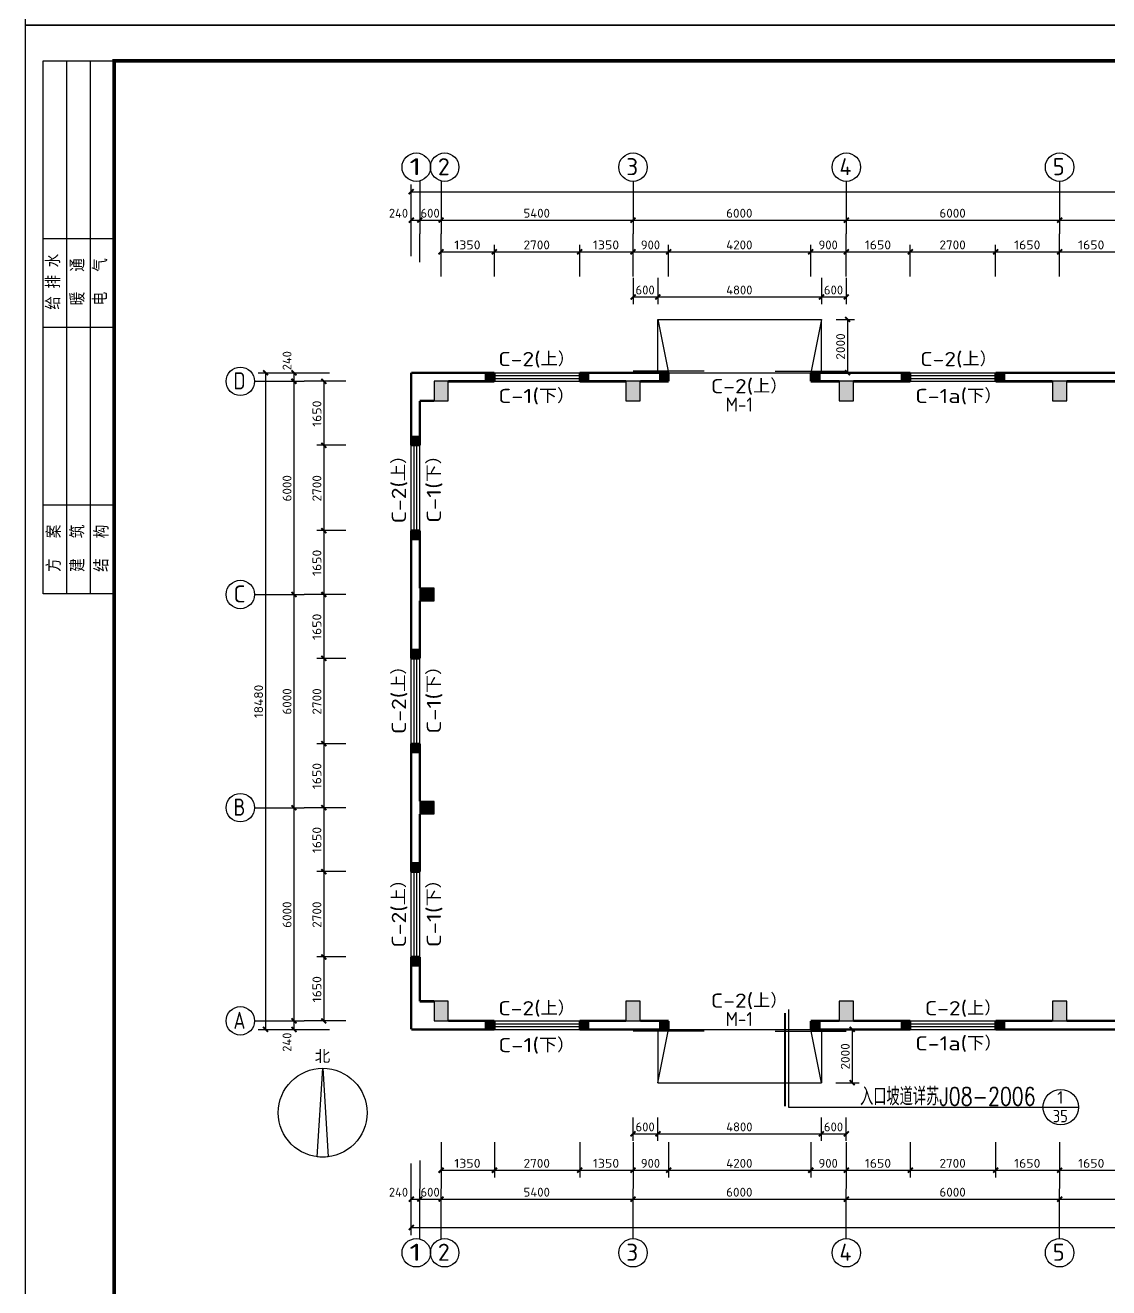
# Model space of a CAD drawing. Extents: x -165130 to 255370, y -346822 to 187778.
# Drawn here: x -165130 to -134647, y -204155 to -168622 of the extents above; entities that cross this region are included whole.
import ezdxf
from ezdxf.enums import TextEntityAlignment as Align

# ---------------------------------------------------------------- set-up
doc = ezdxf.new("R2010")
doc.units = 0
doc.header["$MEASUREMENT"] = 0
doc.linetypes.add('2', pattern=[38.000001, 30.000001, -3, 2, -3])
doc.layers.get('0').update_dxf_attribs({"linetype": 'CONTINUOUS'})
for name, color, linetype in [('18_7', 5, 'CONTINUOUS'), ('PUB_TEXT', 7, 'CONTINUOUS'), ('PUB_TITLE', 4, 'CONTINUOUS'), ('中文', 2, 'CONTINUOUS'), ('剖断线__粗线', 7, 'CONTINUOUS'), ('填充图案', 7, 'CONTINUOUS'), ('墙线__粗线', 7, 'CONTINUOUS'), ('尺寸线及数字', 253, 'CONTINUOUS'), ('层0', 253, 'CONTINUOUS'), ('指北针', 2, 'CONTINUOUS'), ('柱子', 7, 'CONTINUOUS'), ('柱子__填充', 253, 'CONTINUOUS'), ('自绘柱', 2, 'CONTINUOUS'), ('详图索引', 1, 'CONTINUOUS'), ('轴线__尺寸数字', 4, 'CONTINUOUS'), ('轴线__点划线', 94, '2'), ('轴线__轴线号和轴圈', 94, 'CONTINUOUS'), ('门窗', 5, 'CONTINUOUS'), ('门窗名称', 2, 'CONTINUOUS')]:
    doc.layers.add(name, color=color, linetype=linetype)
doc.styles.add('HZ', font='txt', dxfattribs={"width": 0.7, "height": 5, "bigfont": 'STF:宋体'})
doc.styles.get("Standard").update_dxf_attribs({"font": 'TSSDENG', "height": 3, "bigfont": 'TSSDCHN'})

# ---------------------------------------------------------------- blocks, each defined once
blk = doc.blocks.new('qar5gesfd')
for p, q in [((-85568.1, 212224.2), (-83568.1, 212224.2)), ((-85568.1, 197224.2), (-85568.1, 212224.2)), ((-84902.1, 197224.2), (-84902.1, 212224.2)), ((-84236.1, 197224.2), (-84236.1, 212224.2)), ((-85568.1, 207224.2), (-83568.1, 207224.2)), ((-85568.1, 204724.2), (-83568.1, 204724.2)), ((-85568.1, 199724.2), (-83568.1, 199724.2)), ((-83568.1, 197224.2), (-85568.1, 197224.2))]:
    blk.add_line(p, q)
at = {"layer": 'PUB_TITLE'}
blk.add_lwpolyline([(-86068.1, 153824.2), (-1968.1, 153824.2), (-1968.1, 213224.2), (-86068.1, 213224.2)], close=True, dxfattribs=at)
at = {"layer": 'PUB_TITLE', "const_width": 100}
blk.add_lwpolyline([(-83568.1, 154824.2), (-2968.1, 154824.2), (-2968.1, 212224.2), (-83568.1, 212224.2)], close=True, dxfattribs=at)
at = {"layer": 'PUB_TEXT'}
for s, p in [('水', (-85083.1, 206410)), ('通', (-84396.8, 206286.8)), ('气', (-83758.4, 206286.8)), ('排', (-85083.1, 205814.3)), ('暖', (-84396.8, 205341)), ('电', (-83758.4, 205341)), ('给', (-85083.1, 205218.5)), ('案', (-85062.3, 198786.8)), ('筑', (-84396.3, 198786.8)), ('构', (-83722.1, 198786.8)), ('建', (-84396.3, 197841)), ('方', (-85062.3, 197841)), ('结', (-83722.1, 197841))]:
    blk.add_text(s, height=400, rotation=90, dxfattribs=at).set_placement(p)

msp = doc.modelspace()

# ---------------------------------------------------------------- linework, layer by layer
at = {"layer": '18_7'}
for p, q in [((-146029.644, -178353.133, -625.1), (-148029.632, -178353.133, -625.1)), ((-144029.656, -178353.133, -625.1), (-142029.632, -178353.133, -625.1)), ((-146029.644, -196933.129, -625.1), (-148029.632, -196933.129, -625.1)), ((-144029.656, -196933.129, -625.1), (-142029.632, -196933.129, -625.1))]:
    msp.add_line(p, q, dxfattribs=at)
at = {"layer": '剖断线__粗线', "const_width": 52.5, "elevation": -625.1}
msp.add_lwpolyline([(-143756.866, -199044.125), (-143756.866, -196424.123)], dxfattribs=at)
at = {"layer": '填充图案'}
for points in [[(-151929.632, -178403.13, -625.1), (-152169.646, -178403.13, -625.1), (-151929.632, -178643.127, -625.1), (-152169.646, -178643.127, -625.1)], [(-149289.654, -178403.13, -625.1), (-149529.632, -178403.13, -625.1), (-149289.654, -178643.127, -625.1), (-149529.632, -178643.127, -625.1)], [(-147029.656, -178403.13, -625.1), (-147269.634, -178403.13, -625.1), (-147029.656, -178643.127, -625.1), (-147269.634, -178643.127, -625.1)], [(-142789.666, -178403.13, -625.1), (-143029.644, -178403.13, -625.1), (-142789.666, -178643.127, -625.1), (-143029.644, -178643.127, -625.1)], [(-140229.632, -178403.13, -625.1), (-140469.646, -178403.13, -625.1), (-140229.632, -178643.127, -625.1), (-140469.646, -178643.127, -625.1)], [(-137589.654, -178403.13, -625.1), (-137829.632, -178403.13, -625.1), (-137589.654, -178643.127, -625.1), (-137829.632, -178643.127, -625.1)], [(-154029.668, -180203.13, -625.1), (-154269.646, -180203.13, -625.1), (-154029.668, -180443.127, -625.1), (-154269.646, -180443.127, -625.1)], [(-154029.668, -182843.127, -625.1), (-154269.646, -182843.127, -625.1), (-154029.668, -183083.132, -625.1), (-154269.646, -183083.132, -625.1)], [(-154029.668, -186203.13, -625.1), (-154269.646, -186203.13, -625.1), (-154029.668, -186443.127, -625.1), (-154269.646, -186443.127, -625.1)], [(-154029.668, -188843.127, -625.1), (-154269.646, -188843.127, -625.1), (-154029.668, -189083.132, -625.1), (-154269.646, -189083.132, -625.1)], [(-154029.668, -192203.13, -625.1), (-154269.646, -192203.13, -625.1), (-154029.668, -192443.127, -625.1), (-154269.646, -192443.127, -625.1)], [(-154029.668, -194843.127, -625.1), (-154269.646, -194843.127, -625.1), (-154029.668, -195083.132, -625.1), (-154269.646, -195083.132, -625.1)], [(-151929.632, -196643.127, -625.1), (-152169.646, -196643.127, -625.1), (-151929.632, -196883.132, -625.1), (-152169.646, -196883.132, -625.1)], [(-149289.654, -196643.127, -625.1), (-149529.632, -196643.127, -625.1), (-149289.654, -196883.132, -625.1), (-149529.632, -196883.132, -625.1)], [(-147029.656, -196643.127, -625.1), (-147269.634, -196643.127, -625.1), (-147029.656, -196883.132, -625.1), (-147269.634, -196883.132, -625.1)], [(-142789.666, -196643.127, -625.1), (-143029.644, -196643.127, -625.1), (-142789.666, -196883.132, -625.1), (-143029.644, -196883.132, -625.1)], [(-140229.632, -196643.127, -625.1), (-140469.646, -196643.127, -625.1), (-140229.632, -196883.132, -625.1), (-140469.646, -196883.132, -625.1)], [(-137589.654, -196643.127, -625.1), (-137829.632, -196643.127, -625.1), (-137589.654, -196883.132, -625.1), (-137829.632, -196883.132, -625.1)]]:
    msp.add_solid(points, dxfattribs=at)
at = {"layer": '墙线__粗线', "const_width": 67.5, "elevation": -625.1}
for points in [[(-154269.646, -178403.13), (-153429.668, -178403.13)], [(-154269.646, -178403.13), (-154269.646, -180443.127)], [(-153429.668, -178403.13), (-151929.632, -178403.13)], [(-152169.646, -178643.127), (-152169.646, -178403.13)], [(-151929.632, -178643.127), (-151929.632, -178403.13)], [(-148029.632, -178403.13), (-149529.632, -178403.13)], [(-149529.632, -178643.127), (-149529.632, -178403.13)], [(-149289.654, -178643.127), (-149289.654, -178403.13)], [(-148029.632, -178403.13), (-147029.656, -178403.13)], [(-147269.634, -178643.127), (-147269.634, -178403.13)], [(-147029.656, -178643.127), (-147029.656, -178403.13)], [(-142029.632, -178403.13), (-143029.644, -178403.13)], [(-143029.644, -178643.127), (-143029.644, -178403.13)], [(-142789.666, -178643.127), (-142789.666, -178403.13)], [(-142029.632, -178403.13), (-140229.632, -178403.13)], [(-140469.646, -178643.127), (-140469.646, -178403.13)], [(-140229.632, -178643.127), (-140229.632, -178403.13)], [(-136029.632, -178403.13), (-137829.632, -178403.13)], [(-137829.632, -178643.127), (-137829.632, -178403.13)], [(-137589.654, -178643.127), (-137589.654, -178403.13)], [(-136029.632, -178403.13), (-134229.632, -178403.13)], [(-153229.644, -178643.127), (-151929.632, -178643.127)], [(-148229.656, -178643.127), (-149529.632, -178643.127)], [(-147829.644, -178643.127), (-147029.656, -178643.127)], [(-142229.656, -178643.127), (-143029.644, -178643.127)], [(-141829.644, -178643.127), (-140229.632, -178643.127)], [(-136229.656, -178643.127), (-137829.632, -178643.127)], [(-135829.644, -178643.127), (-134229.632, -178643.127)], [(-153629.656, -179193.13), (-154029.668, -179193.13)], [(-154029.668, -179193.13), (-154029.668, -180443.127)], [(-154029.668, -180203.13), (-154269.646, -180203.13)], [(-154029.668, -180443.127), (-154269.646, -180443.127)], [(-154269.646, -184643.127), (-154269.646, -182843.127)], [(-154029.668, -182843.127), (-154269.646, -182843.127)], [(-154029.668, -184468.133), (-154029.668, -182843.127)], [(-154029.668, -183083.132), (-154269.646, -183083.132)], [(-154269.646, -184643.127), (-154269.646, -186443.127)], [(-154029.668, -184818.13), (-154029.668, -186443.127)], [(-154029.668, -186203.13), (-154269.646, -186203.13)], [(-154029.668, -186443.127), (-154269.646, -186443.127)], [(-154269.646, -190643.127), (-154269.646, -188843.127)], [(-154029.668, -188843.127), (-154269.646, -188843.127)], [(-154029.668, -190468.133), (-154029.668, -188843.127)], [(-154029.668, -189083.132), (-154269.646, -189083.132)], [(-154269.646, -190643.127), (-154269.646, -192443.127)], [(-154029.668, -190818.13), (-154029.668, -192443.127)], [(-154029.668, -192203.13), (-154269.646, -192203.13)], [(-154029.668, -192443.127), (-154269.646, -192443.127)], [(-154269.646, -196883.132), (-154269.646, -194843.127)], [(-154029.668, -194843.127), (-154269.646, -194843.127)], [(-154029.668, -195083.132), (-154269.646, -195083.132)], [(-154029.668, -196093.133), (-154029.668, -194843.127)], [(-153629.656, -196093.133), (-154029.668, -196093.133)], [(-154269.646, -196883.132), (-153429.668, -196883.132)], [(-153429.668, -196883.132), (-151929.632, -196883.132)], [(-153229.644, -196643.127), (-151929.632, -196643.127)], [(-152169.646, -196883.132), (-152169.646, -196643.127)], [(-151929.632, -196883.132), (-151929.632, -196643.127)], [(-148229.656, -196643.127), (-149529.632, -196643.127)], [(-149529.632, -196883.132), (-149529.632, -196643.127)], [(-148029.632, -196883.132), (-149529.632, -196883.132)], [(-149289.654, -196883.132), (-149289.654, -196643.127)], [(-148029.632, -196883.132), (-147029.656, -196883.132)], [(-147829.644, -196643.127), (-147029.656, -196643.127)], [(-147269.634, -196883.132), (-147269.634, -196643.127)], [(-147029.656, -196883.132), (-147029.656, -196643.127)], [(-142229.656, -196643.127), (-143029.644, -196643.127)], [(-143029.644, -196883.132), (-143029.644, -196643.127)], [(-142029.632, -196883.132), (-143029.644, -196883.132)], [(-142789.666, -196883.132), (-142789.666, -196643.127)], [(-142029.632, -196883.132), (-140229.632, -196883.132)], [(-141829.644, -196643.127), (-140229.632, -196643.127)], [(-140469.646, -196883.132), (-140469.646, -196643.127)], [(-140229.632, -196883.132), (-140229.632, -196643.127)], [(-136229.656, -196643.127), (-137829.632, -196643.127)], [(-137829.632, -196883.132), (-137829.632, -196643.127)], [(-136029.632, -196883.132), (-137829.632, -196883.132)], [(-137589.654, -196883.132), (-137589.654, -196643.127)], [(-136029.632, -196883.132), (-134229.632, -196883.132)], [(-135829.644, -196643.127), (-134229.632, -196643.127)]]:
    msp.add_lwpolyline(points, dxfattribs=at)
at = {"layer": '尺寸线及数字', "color": 94}
for p, q in [((-153429.668, -175689.938, -625.1), (-153429.668, -174798.882, -625.1)), ((-151929.632, -175689.938, -625.1), (-151929.632, -174798.882, -625.1)), ((-149529.632, -175689.938, -625.1), (-149529.632, -174798.882, -625.1)), ((-148029.632, -175689.938, -625.1), (-148029.632, -174798.882, -625.1)), ((-148029.632, -175689.938, -625.1), (-148029.632, -174798.882, -625.1)), ((-147029.656, -175689.938, -625.1), (-147029.656, -174798.882, -625.1)), ((-143029.644, -175689.938, -625.1), (-143029.644, -174798.882, -625.1)), ((-142029.632, -175689.938, -625.1), (-142029.632, -174798.882, -625.1)), ((-140229.632, -175689.938, -625.1), (-140229.632, -174798.882, -625.1)), ((-137829.632, -175689.938, -625.1), (-137829.632, -174798.882, -625.1)), ((-136029.632, -175689.938, -625.1), (-136029.632, -174798.882, -625.1)), ((-153429.668, -174998.879, -625.1), (-151929.632, -174998.879, -625.1)), ((-151929.632, -174998.879, -625.1), (-149529.632, -174998.879, -625.1)), ((-149529.632, -174998.879, -625.1), (-148029.632, -174998.879, -625.1)), ((-148029.632, -174998.879, -625.1), (-147029.656, -174998.879, -625.1)), ((-147029.656, -174998.879, -625.1), (-143029.644, -174998.879, -625.1)), ((-143029.644, -174998.879, -625.1), (-142029.632, -174998.879, -625.1)), ((-142029.632, -174998.879, -625.1), (-140229.632, -174998.879, -625.1)), ((-140229.632, -174998.879, -625.1), (-137829.632, -174998.879, -625.1)), ((-137829.632, -174998.879, -625.1), (-136029.632, -174998.879, -625.1)), ((-136029.632, -174998.879, -625.1), (-134229.632, -174998.879, -625.1)), ((-148029.632, -175729.067, -625.1), (-148029.632, -176469.372, -625.1)), ((-147329.656, -175729.067, -625.1), (-147329.656, -176469.372, -625.1)), ((-142729.644, -175729.067, -625.1), (-142729.644, -176469.372, -625.1)), ((-142029.632, -175729.067, -625.1), (-142029.632, -176469.372, -625.1)), ((-148029.632, -176269.375, -625.1), (-147329.656, -176269.375, -625.1)), ((-147329.656, -176269.375, -625.1), (-142729.644, -176269.375, -625.1)), ((-142729.644, -176269.375, -625.1), (-142029.632, -176269.375, -625.1)), ((-142319.634, -176903.13, -625.1), (-141795.952, -176903.13, -625.1)), ((-141995.977, -176903.13, -625.1), (-141995.977, -178403.13, -625.1)), ((-156115.056, -178643.127, -625.1), (-156929.876, -178643.127, -625.1)), ((-156729.851, -178643.127, -625.1), (-156729.851, -180443.127, -625.1)), ((-142319.634, -178403.13, -625.1), (-141795.952, -178403.13, -625.1)), ((-156115.056, -180443.127, -625.1), (-156929.876, -180443.127, -625.1)), ((-156729.851, -180443.127, -625.1), (-156729.851, -182843.127, -625.1)), ((-156115.056, -182843.127, -625.1), (-156929.876, -182843.127, -625.1)), ((-156729.851, -182843.127, -625.1), (-156729.851, -184643.127, -625.1)), ((-156115.056, -184643.127, -625.1), (-156929.876, -184643.127, -625.1)), ((-156115.056, -184643.127, -625.1), (-156929.876, -184643.127, -625.1)), ((-156729.851, -184643.127, -625.1), (-156729.851, -186443.127, -625.1)), ((-156115.056, -186443.127, -625.1), (-156929.876, -186443.127, -625.1)), ((-156729.851, -186443.127, -625.1), (-156729.851, -188843.127, -625.1)), ((-156115.056, -188843.127, -625.1), (-156929.876, -188843.127, -625.1)), ((-156729.851, -188843.127, -625.1), (-156729.851, -190643.127, -625.1)), ((-156115.056, -190643.127, -625.1), (-156929.876, -190643.127, -625.1)), ((-156115.056, -190643.127, -625.1), (-156929.876, -190643.127, -625.1)), ((-156729.851, -190643.127, -625.1), (-156729.851, -192443.127, -625.1)), ((-156115.056, -192443.127, -625.1), (-156929.876, -192443.127, -625.1)), ((-156729.851, -192443.127, -625.1), (-156729.851, -194843.127, -625.1)), ((-156115.056, -194843.127, -625.1), (-156929.876, -194843.127, -625.1)), ((-156729.851, -194843.127, -625.1), (-156729.851, -196643.127, -625.1)), ((-156115.056, -196643.127, -625.1), (-156929.876, -196643.127, -625.1)), ((-142322.674, -196883.132, -625.1), (-141664.373, -196883.132, -625.1)), ((-141864.361, -196883.132, -625.1), (-141864.361, -198383.132, -625.1)), ((-142322.674, -198383.132, -625.1), (-141664.373, -198383.132, -625.1)), ((-148029.632, -200022.787, -625.1), (-148029.632, -199359.103, -625.1)), ((-147329.656, -200022.787, -625.1), (-147329.656, -199359.103, -625.1)), ((-142729.644, -200022.787, -625.1), (-142729.644, -199359.103, -625.1)), ((-142029.632, -200022.787, -625.1), (-142029.632, -199359.103, -625.1)), ((-148029.632, -199822.799, -625.1), (-147329.656, -199822.799, -625.1)), ((-147329.656, -199822.799, -625.1), (-142729.644, -199822.799, -625.1)), ((-142729.644, -199822.799, -625.1), (-142029.632, -199822.799, -625.1)), ((-153429.668, -200053.722, -625.1), (-153429.668, -201046.95, -625.1)), ((-151929.632, -200053.722, -625.1), (-151929.632, -201046.95, -625.1)), ((-149529.632, -200053.722, -625.1), (-149529.632, -201046.95, -625.1)), ((-148029.632, -200053.722, -625.1), (-148029.632, -201046.95, -625.1)), ((-148029.632, -200053.722, -625.1), (-148029.632, -201046.95, -625.1)), ((-147029.656, -200053.722, -625.1), (-147029.656, -201046.95, -625.1)), ((-143029.644, -200053.722, -625.1), (-143029.644, -201046.95, -625.1)), ((-142029.632, -200053.722, -625.1), (-142029.632, -201046.95, -625.1)), ((-140229.632, -200053.722, -625.1), (-140229.632, -201046.95, -625.1)), ((-137829.632, -200053.722, -625.1), (-137829.632, -201046.95, -625.1)), ((-136029.632, -200053.722, -625.1), (-136029.632, -201046.95, -625.1)), ((-153429.668, -200846.954, -625.1), (-151929.632, -200846.954, -625.1)), ((-151929.632, -200846.954, -625.1), (-149529.632, -200846.954, -625.1)), ((-149529.632, -200846.954, -625.1), (-148029.632, -200846.954, -625.1)), ((-148029.632, -200846.954, -625.1), (-147029.656, -200846.954, -625.1)), ((-147029.656, -200846.954, -625.1), (-143029.644, -200846.954, -625.1)), ((-143029.644, -200846.954, -625.1), (-142029.632, -200846.954, -625.1)), ((-142029.632, -200846.954, -625.1), (-140229.632, -200846.954, -625.1)), ((-140229.632, -200846.954, -625.1), (-137829.632, -200846.954, -625.1)), ((-137829.632, -200846.954, -625.1), (-136029.632, -200846.954, -625.1)), ((-136029.632, -200846.954, -625.1), (-134229.632, -200846.954, -625.1))]:
    msp.add_line(p, q, dxfattribs=at)
at = {"layer": '尺寸线及数字', "color": 94, "const_width": 54, "elevation": -625.1}
for points in [[(-153499.651, -175068.88), (-153359.649, -174928.878)], [(-151999.651, -175068.88), (-151859.649, -174928.878)], [(-149599.651, -175068.88), (-149459.649, -174928.878)], [(-148099.651, -175068.88), (-147959.649, -174928.878)], [(-148099.651, -175068.88), (-147959.649, -174928.878)], [(-147099.639, -175068.88), (-146959.637, -174928.878)], [(-143099.663, -175068.88), (-142959.661, -174928.878)], [(-142099.651, -175068.88), (-141959.649, -174928.878)], [(-142099.651, -175068.88), (-141959.649, -174928.878)], [(-140299.651, -175068.88), (-140159.649, -174928.878)], [(-140299.651, -175068.88), (-140159.649, -174928.878)], [(-137899.651, -175068.88), (-137759.649, -174928.878)], [(-136099.651, -175068.88), (-135959.649, -174928.878)], [(-136099.651, -175068.88), (-135959.649, -174928.878)], [(-148099.651, -176339.376), (-147959.649, -176199.374)], [(-147399.639, -176339.376), (-147259.637, -176199.374)], [(-142799.663, -176339.376), (-142659.661, -176199.374)], [(-142099.651, -176339.376), (-141959.649, -176199.374)], [(-141925.957, -176973.132), (-142065.96, -176833.129)], [(-141925.957, -178473.132), (-142065.96, -178333.129)], [(-156659.868, -178713.128), (-156799.871, -178573.135)], [(-156659.868, -180513.128), (-156799.871, -180373.135)], [(-156659.868, -182913.128), (-156799.871, -182773.135)], [(-156659.868, -184713.128), (-156799.871, -184573.135)], [(-156659.868, -184713.128), (-156799.871, -184573.135)], [(-156659.868, -186513.128), (-156799.871, -186373.135)], [(-156659.868, -188913.128), (-156799.871, -188773.135)], [(-156659.868, -190713.128), (-156799.871, -190573.135)], [(-156659.868, -190713.128), (-156799.871, -190573.135)], [(-156659.868, -192513.128), (-156799.871, -192373.135)], [(-156659.868, -194913.128), (-156799.871, -194773.135)], [(-156659.868, -196713.128), (-156799.871, -196573.135)], [(-141794.378, -196953.133), (-141934.38, -196813.131)], [(-141794.378, -198453.133), (-141934.38, -198313.131)], [(-148099.651, -199892.791), (-147959.649, -199752.798)], [(-147399.639, -199892.791), (-147259.637, -199752.798)], [(-142799.663, -199892.791), (-142659.661, -199752.798)], [(-142099.651, -199892.791), (-141959.649, -199752.798)], [(-153499.651, -200916.955), (-153359.649, -200776.952)], [(-151999.651, -200916.955), (-151859.649, -200776.952)], [(-149599.651, -200916.955), (-149459.649, -200776.952)], [(-148099.651, -200916.955), (-147959.649, -200776.952)], [(-148099.651, -200916.955), (-147959.649, -200776.952)], [(-147099.639, -200916.955), (-146959.637, -200776.952)], [(-143099.663, -200916.955), (-142959.661, -200776.952)], [(-142099.651, -200916.955), (-141959.649, -200776.952)], [(-142099.651, -200916.955), (-141959.649, -200776.952)], [(-140299.651, -200916.955), (-140159.649, -200776.952)], [(-140299.651, -200916.955), (-140159.649, -200776.952)], [(-137899.651, -200916.955), (-137759.649, -200776.952)], [(-136099.651, -200916.955), (-135959.649, -200776.952)], [(-136099.651, -200916.955), (-135959.649, -200776.952)]]:
    msp.add_lwpolyline(points, dxfattribs=at)
at = {"layer": '指北针'}
msp.add_circle((-156760.979, -199229.024, -625.1), 1250, dxfattribs=at)
for points, invisible_edges in [([(-156839.019, -200476.577, -625.1), (-156916.765, -200469.271, -625.1), (-156760.979, -197979.018, -625.1)], 12), ([(-156760.979, -200479.021, -625.1), (-156839.019, -200476.577, -625.1), (-156760.979, -197979.018, -625.1)], 14), ([(-156682.867, -200476.577, -625.1), (-156760.979, -200479.021, -625.1), (-156760.979, -197979.018, -625.1)], 14), ([(-156605.12, -200469.271, -625.1), (-156682.867, -200476.577, -625.1), (-156760.979, -197979.018, -625.1)], 6)]:
    msp.add_3dface(points, dxfattribs=dict(at, invisible_edges=invisible_edges))
at = {"layer": '柱子', "color": 2, "elevation": -625.1}
for points in [[(-153629.656, -178643.127), (-153629.656, -179193.13), (-153229.644, -179193.13), (-153229.644, -178643.127), (-153629.656, -178643.127), (-153629.656, -179193.13)], [(-148229.656, -178643.127), (-148229.656, -179193.13), (-147829.644, -179193.13), (-147829.644, -178643.127), (-148229.656, -178643.127), (-148229.656, -179193.13)], [(-142229.656, -178643.127), (-142229.656, -179193.13), (-141829.644, -179193.13), (-141829.644, -178643.127), (-142229.656, -178643.127), (-142229.656, -179193.13)], [(-136229.656, -178643.127), (-136229.656, -179193.13), (-135829.644, -179193.13), (-135829.644, -178643.127), (-136229.656, -178643.127), (-136229.656, -179193.13)], [(-154029.668, -184818.13), (-153629.656, -184818.13), (-153629.656, -184468.133), (-154029.668, -184468.133), (-154029.668, -184818.13), (-153629.656, -184818.13)], [(-154029.668, -190818.13), (-153629.656, -190818.13), (-153629.656, -190468.133), (-154029.668, -190468.133), (-154029.668, -190818.13), (-153629.656, -190818.13)], [(-153629.656, -196093.133), (-153629.656, -196643.127), (-153229.644, -196643.127), (-153229.644, -196093.133), (-153629.656, -196093.133), (-153629.656, -196643.127)], [(-148229.656, -196093.133), (-148229.656, -196643.127), (-147829.644, -196643.127), (-147829.644, -196093.133), (-148229.656, -196093.133), (-148229.656, -196643.127)], [(-142229.656, -196093.133), (-142229.656, -196643.127), (-141829.644, -196643.127), (-141829.644, -196093.133), (-142229.656, -196093.133), (-142229.656, -196643.127)], [(-136229.656, -196093.133), (-136229.656, -196643.127), (-135829.644, -196643.127), (-135829.644, -196093.133), (-136229.656, -196093.133), (-136229.656, -196643.127)]]:
    msp.add_lwpolyline(points, dxfattribs=at)
at = {"layer": '柱子__填充'}
for points in [[(-153629.656, -178643.127, -625.1), (-153229.644, -178643.127, -625.1), (-153629.656, -179193.13, -625.1), (-153229.644, -179193.13, -625.1)], [(-148229.656, -178643.127, -625.1), (-147829.644, -178643.127, -625.1), (-148229.656, -179193.13, -625.1), (-147829.644, -179193.13, -625.1)], [(-142229.656, -178643.127, -625.1), (-141829.644, -178643.127, -625.1), (-142229.656, -179193.13, -625.1), (-141829.644, -179193.13, -625.1)], [(-136229.656, -178643.127, -625.1), (-135829.644, -178643.127, -625.1), (-136229.656, -179193.13, -625.1), (-135829.644, -179193.13, -625.1)], [(-154029.668, -184818.13, -625.1), (-154029.668, -184468.133, -625.1), (-153629.656, -184818.13, -625.1), (-153629.656, -184468.133, -625.1)], [(-154029.668, -190818.13, -625.1), (-154029.668, -190468.133, -625.1), (-153629.656, -190818.13, -625.1), (-153629.656, -190468.133, -625.1)], [(-153629.656, -196093.133, -625.1), (-153229.644, -196093.133, -625.1), (-153629.656, -196643.127, -625.1), (-153229.644, -196643.127, -625.1)], [(-148229.656, -196093.133, -625.1), (-147829.644, -196093.133, -625.1), (-148229.656, -196643.127, -625.1), (-147829.644, -196643.127, -625.1)], [(-142229.656, -196093.133, -625.1), (-141829.644, -196093.133, -625.1), (-142229.656, -196643.127, -625.1), (-141829.644, -196643.127, -625.1)], [(-136229.656, -196093.133, -625.1), (-135829.644, -196093.133, -625.1), (-136229.656, -196643.127, -625.1), (-135829.644, -196643.127, -625.1)]]:
    msp.add_solid(points, dxfattribs=at)
at = {"layer": '自绘柱'}
for p, q in [((-147329.656, -178403.13, -625.1), (-147329.656, -176903.13, -625.1)), ((-147329.656, -176903.13, -625.1), (-147029.656, -178403.13, -625.1)), ((-147329.656, -176903.13, -625.1), (-142729.644, -176903.13, -625.1)), ((-142729.644, -176903.13, -625.1), (-143029.644, -178403.13, -625.1)), ((-142729.644, -178403.13, -625.1), (-142729.644, -176903.13, -625.1)), ((-147051.153, -178403.13, -625.1), (-143029.644, -178403.13, -625.1)), ((-147329.656, -196883.132, -625.1), (-147329.656, -198383.132, -625.1)), ((-147329.656, -198383.132, -625.1), (-147029.656, -196883.132, -625.1)), ((-147029.656, -196883.132, -625.1), (-143029.644, -196883.132, -625.1)), ((-142729.644, -198383.132, -625.1), (-143029.644, -196883.132, -625.1)), ((-142729.644, -196883.132, -625.1), (-142729.644, -198383.132, -625.1)), ((-147329.656, -198383.132, -625.1), (-142729.644, -198383.132, -625.1))]:
    msp.add_line(p, q, dxfattribs=at)
at = {"layer": '详图索引'}
for p, q in [((-143656.853, -196324.12, -625.1), (-143656.853, -199071.325, -625.1)), ((-143656.853, -199071.325, -625.1), (-136496.88, -199071.325, -625.1)), ((-136496.88, -199071.325, -625.1), (-135496.868, -199071.325, -625.1))]:
    msp.add_line(p, q, dxfattribs=at)
msp.add_circle((-135996.856, -199071.325, -625.1), 500, dxfattribs=at)
at = {"layer": '轴线__尺寸数字', "color": 94}
for p, q in [((-154269.646, -175116.543, -625.1), (-154269.646, -173106.649, -625.1)), ((-154269.646, -173306.646, -625.1), (-93789.654, -173306.646, -625.1)), ((-154269.646, -173316.643, -625.1), (-154269.646, -173306.646, -625.1)), ((-154269.646, -174106.643, -625.1), (-154029.668, -174106.643, -625.1)), ((-154029.668, -174106.643, -625.1), (-153429.668, -174106.643, -625.1)), ((-154029.668, -174116.65, -625.1), (-154029.668, -174106.643, -625.1)), ((-153429.668, -174116.65, -625.1), (-153429.668, -174106.643, -625.1)), ((-153429.668, -174106.643, -625.1), (-148029.632, -174106.643, -625.1)), ((-153429.668, -174116.65, -625.1), (-153429.668, -174106.643, -625.1)), ((-148029.632, -174116.65, -625.1), (-148029.632, -174106.643, -625.1)), ((-148029.632, -174106.643, -625.1), (-142029.632, -174106.643, -625.1)), ((-148029.632, -174116.65, -625.1), (-148029.632, -174106.643, -625.1)), ((-142029.632, -174116.65, -625.1), (-142029.632, -174106.643, -625.1)), ((-142029.632, -174106.643, -625.1), (-136029.632, -174106.643, -625.1)), ((-142029.632, -174116.65, -625.1), (-142029.632, -174106.643, -625.1)), ((-136029.632, -174116.65, -625.1), (-136029.632, -174106.643, -625.1)), ((-136029.632, -174106.643, -625.1), (-130029.632, -174106.643, -625.1)), ((-136029.632, -174116.65, -625.1), (-136029.632, -174106.643, -625.1)), ((-158579.4, -178403.13, -625.1), (-156569.488, -178403.13, -625.1)), ((-158379.485, -178403.13, -625.1), (-158369.488, -178403.13, -625.1)), ((-158369.488, -178403.13, -625.1), (-158369.488, -196883.132, -625.1)), ((-157579.497, -178643.127, -625.1), (-157569.5, -178643.127, -625.1)), ((-157569.5, -178403.13, -625.1), (-157569.5, -178643.127, -625.1)), ((-157569.5, -178643.127, -625.1), (-157569.5, -184643.127, -625.1)), ((-157579.497, -184643.127, -625.1), (-157569.5, -184643.127, -625.1)), ((-157579.497, -184643.127, -625.1), (-157569.5, -184643.127, -625.1)), ((-157569.5, -184643.127, -625.1), (-157569.5, -190643.127, -625.1)), ((-157579.497, -190643.127, -625.1), (-157569.5, -190643.127, -625.1)), ((-157579.497, -190643.127, -625.1), (-157569.5, -190643.127, -625.1)), ((-157569.5, -190643.127, -625.1), (-157569.5, -196643.127, -625.1)), ((-157579.497, -196643.127, -625.1), (-157569.5, -196643.127, -625.1)), ((-157569.5, -196643.127, -625.1), (-157569.5, -196883.132, -625.1)), ((-158579.4, -196883.132, -625.1), (-156569.488, -196883.132, -625.1)), ((-158379.485, -196883.132, -625.1), (-158369.488, -196883.132, -625.1)), ((-154269.646, -202669.961, -625.1), (-154269.646, -200660.058, -625.1)), ((-154269.646, -201660.061, -625.1), (-154029.668, -201660.061, -625.1)), ((-154029.668, -201660.061, -625.1), (-153429.668, -201660.061, -625.1)), ((-154029.668, -201670.058, -625.1), (-154029.668, -201660.061, -625.1)), ((-153429.668, -201670.058, -625.1), (-153429.668, -201660.061, -625.1)), ((-153429.668, -201660.061, -625.1), (-148029.632, -201660.061, -625.1)), ((-153429.668, -201670.058, -625.1), (-153429.668, -201660.061, -625.1)), ((-148029.632, -201670.058, -625.1), (-148029.632, -201660.061, -625.1)), ((-148029.632, -201660.061, -625.1), (-142029.632, -201660.061, -625.1)), ((-148029.632, -201670.058, -625.1), (-148029.632, -201660.061, -625.1)), ((-142029.632, -201670.058, -625.1), (-142029.632, -201660.061, -625.1)), ((-142029.632, -201660.061, -625.1), (-136029.632, -201660.061, -625.1)), ((-142029.632, -201670.058, -625.1), (-142029.632, -201660.061, -625.1)), ((-136029.632, -201670.058, -625.1), (-136029.632, -201660.061, -625.1)), ((-136029.632, -201660.061, -625.1), (-130029.632, -201660.061, -625.1)), ((-136029.632, -201670.058, -625.1), (-136029.632, -201660.061, -625.1)), ((-154269.646, -202460.058, -625.1), (-93789.654, -202460.058, -625.1)), ((-154269.646, -202470.064, -625.1), (-154269.646, -202460.058, -625.1))]:
    msp.add_line(p, q, dxfattribs=at)
at = {"layer": '轴线__尺寸数字', "color": 94, "const_width": 54, "elevation": -625.1}
for points in [[(-154339.666, -173376.647), (-154199.663, -173236.645)], [(-154339.666, -174176.644), (-154199.663, -174036.642)], [(-154099.651, -174176.644), (-153959.649, -174036.642)], [(-153499.651, -174176.644), (-153359.649, -174036.642)], [(-153499.651, -174176.644), (-153359.649, -174036.642)], [(-148099.651, -174176.644), (-147959.649, -174036.642)], [(-148099.651, -174176.644), (-147959.649, -174036.642)], [(-142099.651, -174176.644), (-141959.649, -174036.642)], [(-142099.651, -174176.644), (-141959.649, -174036.642)], [(-136099.651, -174176.644), (-135959.649, -174036.642)], [(-136099.651, -174176.644), (-135959.649, -174036.642)], [(-158299.505, -178473.132), (-158439.507, -178333.129)], [(-157499.48, -178473.132), (-157639.483, -178333.129)], [(-157499.48, -178713.128), (-157639.483, -178573.135)], [(-157499.48, -184713.128), (-157639.483, -184573.135)], [(-157499.48, -184713.128), (-157639.483, -184573.135)], [(-157499.48, -190713.128), (-157639.483, -190573.135)], [(-157499.48, -190713.128), (-157639.483, -190573.135)], [(-158299.505, -196953.142), (-158439.507, -196813.122)], [(-157499.48, -196713.128), (-157639.483, -196573.135)], [(-157499.48, -196953.133), (-157639.483, -196813.131)], [(-154339.666, -201730.062), (-154199.663, -201590.06)], [(-154099.651, -201730.062), (-153959.649, -201590.06)], [(-153499.651, -201730.062), (-153359.649, -201590.06)], [(-153499.651, -201730.062), (-153359.649, -201590.06)], [(-148099.651, -201730.062), (-147959.649, -201590.06)], [(-148099.651, -201730.062), (-147959.649, -201590.06)], [(-142099.651, -201730.062), (-141959.649, -201590.06)], [(-142099.651, -201730.062), (-141959.649, -201590.06)], [(-136099.651, -201730.062), (-135959.649, -201590.06)], [(-136099.651, -201730.062), (-135959.649, -201590.06)], [(-154339.666, -202530.059), (-154199.663, -202390.057)]]:
    msp.add_lwpolyline(points, dxfattribs=at)
at = {"layer": '轴线__点划线'}
for p, q in [((-154029.668, -173016.643, -625.1), (-154029.668, -174116.65, -625.1)), ((-153429.668, -173016.643, -625.1), (-153429.668, -174116.65, -625.1)), ((-148029.632, -173016.643, -625.1), (-148029.632, -174116.65, -625.1)), ((-142029.632, -173016.643, -625.1), (-142029.632, -174116.65, -625.1)), ((-136029.632, -173016.643, -625.1), (-136029.632, -174116.65, -625.1)), ((-154029.668, -174116.65, -625.1), (-154029.668, -174491.174, -625.1)), ((-154029.668, -174116.65, -625.1), (-154029.668, -174491.174, -625.1)), ((-153429.668, -174116.65, -625.1), (-153429.668, -174491.174, -625.1)), ((-153429.668, -174116.65, -625.1), (-153429.668, -174491.174, -625.1)), ((-148029.632, -174116.65, -625.1), (-148029.632, -174491.174, -625.1)), ((-148029.632, -174116.65, -625.1), (-148029.632, -174491.174, -625.1)), ((-142029.632, -174116.65, -625.1), (-142029.632, -174491.174, -625.1)), ((-142029.632, -174116.65, -625.1), (-142029.632, -174491.174, -625.1)), ((-136029.632, -174116.65, -625.1), (-136029.632, -174491.174, -625.1)), ((-136029.632, -174116.65, -625.1), (-136029.632, -174491.174, -625.1)), ((-154029.668, -175291.17, -625.1), (-154029.668, -174491.174, -625.1)), ((-153429.668, -175291.17, -625.1), (-153429.668, -174491.174, -625.1)), ((-148029.632, -175291.17, -625.1), (-148029.632, -174491.174, -625.1)), ((-142029.632, -175291.17, -625.1), (-142029.632, -174491.174, -625.1)), ((-136029.632, -175291.17, -625.1), (-136029.632, -174491.174, -625.1)), ((-158679.485, -178643.127, -625.1), (-157579.497, -178643.127, -625.1)), ((-157579.497, -178643.127, -625.1), (-157279.9, -178643.127, -625.1)), ((-157579.497, -178643.127, -625.1), (-157279.9, -178643.127, -625.1)), ((-156479.912, -178643.127, -625.1), (-157279.9, -178643.127, -625.1)), ((-158679.485, -184643.127, -625.1), (-157579.497, -184643.127, -625.1)), ((-157579.497, -184643.127, -625.1), (-157279.9, -184643.127, -625.1)), ((-157579.497, -184643.127, -625.1), (-157279.9, -184643.127, -625.1)), ((-156479.912, -184643.127, -625.1), (-157279.9, -184643.127, -625.1)), ((-158679.485, -190643.127, -625.1), (-157579.497, -190643.127, -625.1)), ((-157579.497, -190643.127, -625.1), (-157279.9, -190643.127, -625.1)), ((-157579.497, -190643.127, -625.1), (-157279.9, -190643.127, -625.1)), ((-156479.912, -190643.127, -625.1), (-157279.9, -190643.127, -625.1)), ((-158679.485, -196643.127, -625.1), (-157579.497, -196643.127, -625.1)), ((-157579.497, -196643.127, -625.1), (-157279.9, -196643.127, -625.1)), ((-157579.497, -196643.127, -625.1), (-157279.9, -196643.127, -625.1)), ((-156479.912, -196643.127, -625.1), (-157279.9, -196643.127, -625.1)), ((-154029.668, -200570.446, -625.1), (-154029.668, -201370.443, -625.1)), ((-153429.668, -200570.446, -625.1), (-153429.668, -201370.443, -625.1)), ((-148029.632, -200570.446, -625.1), (-148029.632, -201370.443, -625.1)), ((-142029.632, -200570.446, -625.1), (-142029.632, -201370.443, -625.1)), ((-136029.632, -200570.446, -625.1), (-136029.632, -201370.443, -625.1)), ((-154029.668, -201670.058, -625.1), (-154029.668, -201370.443, -625.1)), ((-154029.668, -201670.058, -625.1), (-154029.668, -201370.443, -625.1)), ((-153429.668, -201670.058, -625.1), (-153429.668, -201370.443, -625.1)), ((-153429.668, -201670.058, -625.1), (-153429.668, -201370.443, -625.1)), ((-148029.632, -201670.058, -625.1), (-148029.632, -201370.443, -625.1)), ((-148029.632, -201670.058, -625.1), (-148029.632, -201370.443, -625.1)), ((-142029.632, -201670.058, -625.1), (-142029.632, -201370.443, -625.1)), ((-142029.632, -201670.058, -625.1), (-142029.632, -201370.443, -625.1)), ((-136029.632, -201670.058, -625.1), (-136029.632, -201370.443, -625.1)), ((-136029.632, -201670.058, -625.1), (-136029.632, -201370.443, -625.1)), ((-154029.668, -202770.064, -625.1), (-154029.668, -201670.058, -625.1)), ((-153429.668, -202770.064, -625.1), (-153429.668, -201670.058, -625.1)), ((-148029.632, -202770.064, -625.1), (-148029.632, -201670.058, -625.1)), ((-142029.632, -202770.064, -625.1), (-142029.632, -201670.058, -625.1)), ((-136029.632, -202770.064, -625.1), (-136029.632, -201670.058, -625.1))]:
    msp.add_line(p, q, dxfattribs=at)
at = {"layer": '轴线__轴线号和轴圈'}
for centre in [(-154129.644, -172616.65, -625.1), (-153329.656, -172616.65, -625.1), (-148029.632, -172616.65, -625.1), (-142029.632, -172616.65, -625.1), (-136029.632, -172616.65, -625.1), (-159079.497, -178643.127, -625.1), (-159079.497, -184643.127, -625.1), (-159079.497, -190643.127, -625.1), (-159079.497, -196643.127, -625.1), (-154129.644, -203170.058, -625.1), (-153329.656, -203170.058, -625.1), (-148029.632, -203170.058, -625.1), (-142029.632, -203170.058, -625.1), (-136029.632, -203170.058, -625.1)]:
    msp.add_circle(centre, 400, dxfattribs=at)
at = {"layer": '门窗'}
for p, q in [((-151929.632, -178403.13, -625.1), (-149529.632, -178403.13, -625.1)), ((-151929.632, -178483.129, -625.1), (-149529.632, -178483.129, -625.1)), ((-151929.632, -178563.128, -625.1), (-149529.632, -178563.128, -625.1)), ((-151929.632, -178643.127, -625.1), (-149529.632, -178643.127, -625.1)), ((-140229.632, -178403.13, -625.1), (-137829.632, -178403.13, -625.1)), ((-140229.632, -178483.129, -625.1), (-137829.632, -178483.129, -625.1)), ((-140229.632, -178563.128, -625.1), (-137829.632, -178563.128, -625.1)), ((-140229.632, -178643.127, -625.1), (-137829.632, -178643.127, -625.1)), ((-154269.646, -182843.127, -625.1), (-154269.646, -180443.127, -625.1)), ((-154189.666, -182843.127, -625.1), (-154189.666, -180443.127, -625.1)), ((-154109.649, -182843.127, -625.1), (-154109.649, -180443.127, -625.1)), ((-154029.668, -182843.127, -625.1), (-154029.668, -180443.127, -625.1)), ((-154269.646, -188843.127, -625.1), (-154269.646, -186443.127, -625.1)), ((-154189.666, -188843.127, -625.1), (-154189.666, -186443.127, -625.1)), ((-154109.649, -188843.127, -625.1), (-154109.649, -186443.127, -625.1)), ((-154029.668, -188843.127, -625.1), (-154029.668, -186443.127, -625.1)), ((-154269.646, -194843.127, -625.1), (-154269.646, -192443.127, -625.1)), ((-154189.666, -194843.127, -625.1), (-154189.666, -192443.127, -625.1)), ((-154109.649, -194843.127, -625.1), (-154109.649, -192443.127, -625.1)), ((-154029.668, -194843.127, -625.1), (-154029.668, -192443.127, -625.1)), ((-151929.632, -196643.127, -625.1), (-149529.632, -196643.127, -625.1)), ((-151929.632, -196723.135, -625.1), (-149529.632, -196723.135, -625.1)), ((-151929.632, -196803.133, -625.1), (-149529.632, -196803.133, -625.1)), ((-140229.632, -196643.127, -625.1), (-137829.632, -196643.127, -625.1)), ((-140229.632, -196723.135, -625.1), (-137829.632, -196723.135, -625.1)), ((-140229.632, -196803.133, -625.1), (-137829.632, -196803.133, -625.1)), ((-151929.632, -196883.132, -625.1), (-149529.632, -196883.132, -625.1)), ((-140229.632, -196883.132, -625.1), (-137829.632, -196883.132, -625.1))]:
    msp.add_line(p, q, dxfattribs=at)

# ---------------------------------------------------------------- block references
at = {"layer": '层0', "xscale": 5, "yscale": 5, "zscale": 5}
msp.add_blockref('qar5gesfd', (265210.681, -937742.598, -625.1), dxfattribs=at)
at = {"layer": '层0'}
msp.add_blockref('qar5gesfd', (-79061.762, -381845.973, -625.1), dxfattribs=at)

# ---------------------------------------------------------------- texts
at = {"layer": '中文', "style": 'HZ', "width": 0.68263}
msp.add_text('入口坡道详苏J08-2006', height=505.75, dxfattribs=at).set_placement((-141641.668, -199023.443, -625.1), (-136704.156, -199023.443, -625.1), align=Align.FIT)
at = {"layer": '尺寸线及数字', "color": 94}
for s, width, p, p2 in [('1350', 1.099432, (-153059.649, -174928.878, -625.1), (-152319.646, -174928.878, -625.1)), ('2700', 1.040003, (-151109.649, -174928.878, -625.1), (-150369.646, -174928.878, -625.1)), ('1350', 1.099432, (-149159.649, -174928.878, -625.1), (-148419.646, -174928.878, -625.1)), ('900', 1.040028, (-147809.649, -174928.878, -625.1), (-147269.634, -174928.878, -625.1)), ('4200', 1.040003, (-145409.649, -174928.878, -625.1), (-144669.646, -174928.878, -625.1)), ('900', 1.040028, (-142809.661, -174928.878, -625.1), (-142269.646, -174928.878, -625.1)), ('1650', 1.099432, (-141509.649, -174928.878, -625.1), (-140769.646, -174928.878, -625.1)), ('2700', 1.040003, (-139409.649, -174928.878, -625.1), (-138669.646, -174928.878, -625.1)), ('1650', 1.099432, (-137309.649, -174928.878, -625.1), (-136569.646, -174928.878, -625.1)), ('1650', 1.099432, (-135509.649, -174928.878, -625.1), (-134769.646, -174928.878, -625.1)), ('600', 1.040028, (-147959.649, -176199.374, -625.1), (-147419.634, -176199.374, -625.1)), ('4800', 1.040003, (-145409.649, -176199.374, -625.1), (-144669.646, -176199.374, -625.1)), ('600', 1.040028, (-142659.661, -176199.374, -625.1), (-142119.646, -176199.374, -625.1)), ('600', 1.040028, (-147959.649, -199752.798, -625.1), (-147419.634, -199752.798, -625.1)), ('4800', 1.040003, (-145409.649, -199752.798, -625.1), (-144669.646, -199752.798, -625.1)), ('600', 1.040028, (-142659.661, -199752.798, -625.1), (-142119.646, -199752.798, -625.1)), ('1350', 1.099432, (-153059.649, -200776.952, -625.1), (-152319.646, -200776.952, -625.1)), ('2700', 1.040003, (-151109.649, -200776.952, -625.1), (-150369.646, -200776.952, -625.1)), ('1350', 1.099432, (-149159.649, -200776.952, -625.1), (-148419.646, -200776.952, -625.1)), ('900', 1.040028, (-147809.649, -200776.952, -625.1), (-147269.634, -200776.952, -625.1)), ('4200', 1.040003, (-145409.649, -200776.952, -625.1), (-144669.646, -200776.952, -625.1)), ('900', 1.040028, (-142809.661, -200776.952, -625.1), (-142269.646, -200776.952, -625.1)), ('1650', 1.099432, (-141509.649, -200776.952, -625.1), (-140769.646, -200776.952, -625.1)), ('2700', 1.040003, (-139409.649, -200776.952, -625.1), (-138669.646, -200776.952, -625.1)), ('1650', 1.099432, (-137309.649, -200776.952, -625.1), (-136569.646, -200776.952, -625.1)), ('1650', 1.099432, (-135509.649, -200776.952, -625.1), (-134769.646, -200776.952, -625.1))]:
    msp.add_text(s, height=250, dxfattribs=dict(at, width=width)).set_placement(p, p2, align=Align.FIT)
for s, width, p, p2 in [('2000', 1.040003, (-142065.96, -178033.129, -625.1), (-142065.96, -177293.127, -625.1)), ('1650', 1.099432, (-156799.871, -179923.135, -625.1), (-156799.871, -179183.132, -625.1)), ('2700', 1.040003, (-156799.871, -182023.135, -625.1), (-156799.871, -181283.132, -625.1)), ('1650', 1.099432, (-156799.871, -184123.135, -625.1), (-156799.871, -183383.132, -625.1)), ('1650', 1.099432, (-156799.871, -185923.135, -625.1), (-156799.871, -185183.132, -625.1)), ('2700', 1.040003, (-156799.871, -188023.135, -625.1), (-156799.871, -187283.132, -625.1)), ('1650', 1.099432, (-156799.871, -190123.135, -625.1), (-156799.871, -189383.132, -625.1)), ('1650', 1.099432, (-156799.871, -191923.135, -625.1), (-156799.871, -191183.132, -625.1)), ('2700', 1.040003, (-156799.871, -194023.135, -625.1), (-156799.871, -193283.132, -625.1)), ('1650', 1.099432, (-156799.871, -196123.135, -625.1), (-156799.871, -195383.132, -625.1)), ('2000', 1.040003, (-141934.38, -198013.131, -625.1), (-141934.38, -197273.128, -625.1))]:
    msp.add_text(s, height=250, rotation=90, dxfattribs=dict(at, width=width)).set_placement(p, p2, align=Align.FIT)
at = {"layer": '指北针', "style": 'HZ', "width": 0.846828}
msp.add_text('北', height=361.25, dxfattribs=at).set_placement((-156985.979, -197828.771, -625.1), (-156548.467, -197828.771, -625.1), align=Align.FIT)
at = {"layer": '详图索引'}
for s, width, p, p2 in [('1', 2.600181, (-136096.868, -198973.327, -625.1), (-135921.856, -198973.327, -625.1)), ('35', 0.928545, (-136221.856, -199498.327, -625.1), (-135796.868, -199498.327, -625.1))]:
    msp.add_text(s, height=350, dxfattribs=dict(at, width=width)).set_placement(p, p2, align=Align.FIT)
at = {"layer": '轴线__尺寸数字', "color": 94}
for s, width, p, p2 in [('240', 1.039958, (-154899.639, -174036.642, -625.1), (-154359.661, -174036.642, -625.1)), ('600', 1.039958, (-154009.637, -174036.642, -625.1), (-153469.659, -174036.642, -625.1)), ('5400', 1.040003, (-151109.649, -174036.642, -625.1), (-150369.646, -174036.642, -625.1)), ('6000', 1.040003, (-145409.649, -174036.642, -625.1), (-144669.646, -174036.642, -625.1)), ('6000', 1.040003, (-139409.649, -174036.642, -625.1), (-138669.646, -174036.642, -625.1)), ('240', 1.039958, (-154899.639, -201590.06, -625.1), (-154359.661, -201590.06, -625.1)), ('600', 1.039958, (-154009.637, -201590.06, -625.1), (-153469.659, -201590.06, -625.1)), ('5400', 1.040003, (-151109.649, -201590.06, -625.1), (-150369.646, -201590.06, -625.1)), ('6000', 1.040003, (-145409.649, -201590.06, -625.1), (-144669.646, -201590.06, -625.1)), ('6000', 1.040003, (-139409.649, -201590.06, -625.1), (-138669.646, -201590.06, -625.1))]:
    msp.add_text(s, height=250, dxfattribs=dict(at, width=width)).set_placement(p, p2, align=Align.FIT)
for s, width, p, p2 in [('240', 1.039993, (-157639.483, -178333.129, -625.1), (-157639.483, -177793.133, -625.1)), ('6000', 1.040003, (-157639.483, -182023.135, -625.1), (-157639.483, -181283.132, -625.1)), ('18480', 1.086221, (-158439.507, -188123.128, -625.1), (-158439.507, -187183.129, -625.1)), ('6000', 1.040003, (-157639.483, -188023.135, -625.1), (-157639.483, -187283.132, -625.1)), ('6000', 1.040003, (-157639.483, -194023.135, -625.1), (-157639.483, -193283.132, -625.1)), ('240', 1.040011, (-157639.483, -197513.134, -625.1), (-157639.483, -196973.128, -625.1))]:
    msp.add_text(s, height=250, rotation=90, dxfattribs=dict(at, width=width)).set_placement(p, p2, align=Align.FIT)
at = {"layer": '轴线__轴线号和轴圈'}
for s, width, p, p2 in [('1', 3.639984, (-154321.648, -172842.245, -625.1), (-153985.65, -172842.245, -625.1)), ('2', 1.299994, (-153521.66, -172842.245, -625.1), (-153185.662, -172842.245, -625.1)), ('3', 1.299994, (-148221.636, -172842.245, -625.1), (-147885.638, -172842.245, -625.1)), ('4', 1.213328, (-142221.636, -172842.245, -625.1), (-141885.638, -172842.245, -625.1)), ('5', 1.299994, (-136221.636, -172842.245, -625.1), (-135885.638, -172842.245, -625.1)), ('D', 1.299994, (-159271.502, -178868.731, -625.1), (-158935.503, -178868.731, -625.1)), ('C', 1.213328, (-159271.502, -184868.731, -625.1), (-158935.503, -184868.731, -625.1)), ('B', 1.299994, (-159271.502, -190868.731, -625.1), (-158935.503, -190868.731, -625.1)), ('A', 1.137495, (-159271.502, -196868.731, -625.1), (-158935.503, -196868.731, -625.1)), ('1', 3.639984, (-154321.648, -203395.663, -625.1), (-153985.65, -203395.663, -625.1)), ('2', 1.299994, (-153521.66, -203395.663, -625.1), (-153185.662, -203395.663, -625.1)), ('3', 1.299994, (-148221.636, -203395.663, -625.1), (-147885.638, -203395.663, -625.1)), ('4', 1.213328, (-142221.636, -203395.663, -625.1), (-141885.638, -203395.663, -625.1)), ('5', 1.299994, (-136221.636, -203395.663, -625.1), (-135885.638, -203395.663, -625.1))]:
    msp.add_text(s, height=480, dxfattribs=dict(at, width=width)).set_placement(p, p2, align=Align.FIT)
at = {"layer": '门窗名称'}
for s, width, p, p2 in [('C-2(上）', 1.174845, (-151821.636, -178217.04, -625.1), (-149665.642, -178217.04, -625.1)), ('C-2(上）', 1.174845, (-139951.641, -178217.04, -625.1), (-137795.647, -178217.04, -625.1)), ('C-2(上）', 1.174865, (-145841.228, -178979.665, -625.1), (-143685.198, -178979.665, -625.1)), ('C-1(下）', 1.215609, (-151821.636, -179255.285, -625.1), (-149665.642, -179255.285, -625.1)), ('C-1a(下）', 1.179147, (-140091.643, -179255.285, -625.1), (-137655.645, -179255.285, -625.1)), ('M-1', 0.893461, (-145421.66, -179497.854, -625.1), (-144665.655, -179497.854, -625.1)), ('C-2(上）', 1.174845, (-151821.636, -196487.038, -625.1), (-149665.642, -196487.038, -625.1)), ('C-2(上）', 1.174865, (-145841.228, -196272.942, -625.1), (-143685.198, -196272.942, -625.1)), ('C-2(上）', 1.174845, (-139821.636, -196487.038, -625.1), (-137665.642, -196487.038, -625.1)), ('M-1', 0.893461, (-145421.66, -196791.131, -625.1), (-144665.655, -196791.131, -625.1)), ('C-1(下）', 1.215609, (-151821.636, -197525.283, -625.1), (-149665.642, -197525.283, -625.1)), ('C-1a(下）', 1.179147, (-140091.643, -197476.595, -625.1), (-137655.645, -197476.595, -625.1))]:
    msp.add_text(s, height=400, dxfattribs=dict(at, width=width)).set_placement(p, p2, align=Align.FIT)
for s, width, p, p2 in [('C-2(上）', 1.17485, (-154418.511, -182640.768, -625.1), (-154418.511, -180484.765, -625.1)), ('C-1(下）', 1.215614, (-153433.587, -182629.864, -625.1), (-153433.587, -180473.861, -625.1)), ('C-2(上）', 1.17485, (-154418.511, -188570.766, -625.1), (-154418.511, -186414.764, -625.1)), ('C-1(下）', 1.215609, (-153433.587, -188559.862, -625.1), (-153433.587, -186403.869, -625.1)), ('C-2(上）', 1.17485, (-154418.511, -194580.764, -625.1), (-154418.511, -192424.761, -625.1)), ('C-1(下）', 1.215614, (-153433.587, -194569.869, -625.1), (-153433.587, -192413.866, -625.1))]:
    msp.add_text(s, height=400, rotation=90, dxfattribs=dict(at, width=width)).set_placement(p, p2, align=Align.FIT)

doc.saveas('drawing.dxf')
